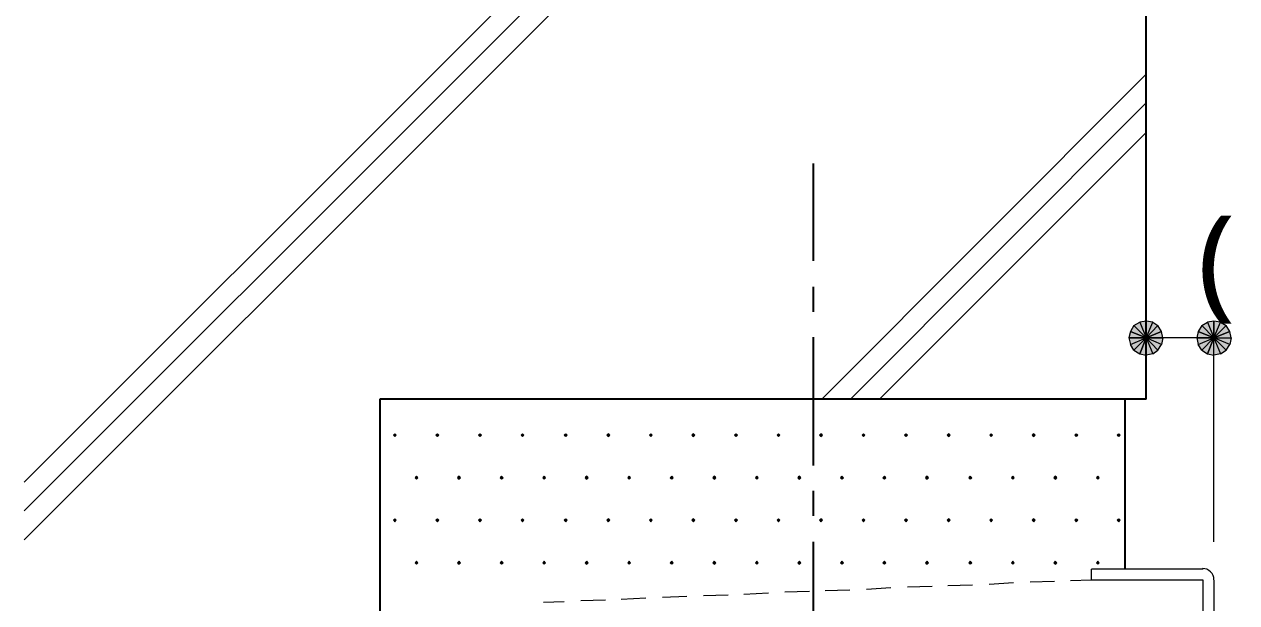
# Model space of a CAD drawing. Header units: millimetres. Extents: x 0 to 420, y 0 to 297.
# Drawn here: x 119.36 to 154.95, y 228.06 to 245.05 of the extents above; entities that cross this region are included whole.
import ezdxf
from ezdxf.enums import TextEntityAlignment as Align

# ---------------------------------------------------------------- set-up
doc = ezdxf.new("R2010")
doc.units = ezdxf.units.MM
doc.styles.add('kst32b', font='NotoSansJP-Variable.ttf')

msp = doc.modelspace()

# ---------------------------------------------------------------- hatches: boundary and pattern name
for points in [[(151.829, 236.029), (151.786, 235.839), (152.294, 235.839), (151.829, 236.029)], [(153.818, 236.029), (153.776, 235.839), (154.284, 235.839), (153.818, 236.029)], [(130.238, 233.024), (130.217, 233.003), (130.196, 232.981), (130.217, 232.96), (130.238, 232.939), (130.26, 232.96), (130.281, 232.981), (130.26, 233.003), (130.238, 233.024)], [(131.487, 233.024), (131.466, 233.003), (131.445, 232.981), (131.466, 232.96), (131.487, 232.939), (131.509, 232.96), (131.53, 232.981), (131.509, 233.003), (131.487, 233.024)], [(132.736, 233.024), (132.715, 233.003), (132.694, 232.981), (132.715, 232.96), (132.736, 232.939), (132.757, 232.96), (132.779, 232.981), (132.757, 233.003), (132.736, 233.024)], [(133.985, 233.024), (133.964, 233.003), (133.943, 232.981), (133.964, 232.96), (133.985, 232.939), (134.006, 232.96), (134.027, 232.981), (134.006, 233.003), (133.985, 233.024)], [(135.255, 233.024), (135.234, 233.003), (135.213, 232.981), (135.234, 232.96), (135.255, 232.939), (135.276, 232.96), (135.297, 232.981), (135.276, 233.003), (135.255, 233.024)], [(136.504, 233.024), (136.483, 233.003), (136.462, 232.981), (136.483, 232.96), (136.504, 232.939), (136.525, 232.96), (136.546, 232.981), (136.525, 233.003), (136.504, 233.024)], [(137.753, 233.024), (137.732, 233.003), (137.71, 232.981), (137.732, 232.96), (137.753, 232.939), (137.774, 232.96), (137.795, 232.981), (137.774, 233.003), (137.753, 233.024)], [(139.002, 233.024), (138.98, 233.003), (138.959, 232.981), (138.98, 232.96), (139.002, 232.939), (139.023, 232.96), (139.044, 232.981), (139.023, 233.003), (139.002, 233.024)], [(140.25, 233.024), (140.229, 233.003), (140.208, 232.981), (140.229, 232.96), (140.25, 232.939), (140.271, 232.96), (140.293, 232.981), (140.271, 233.003), (140.25, 233.024)], [(141.499, 233.024), (141.478, 233.003), (141.457, 232.981), (141.478, 232.96), (141.499, 232.939), (141.52, 232.96), (141.542, 232.981), (141.52, 233.003), (141.499, 233.024)], [(142.748, 233.024), (142.727, 233.003), (142.706, 232.981), (142.727, 232.96), (142.748, 232.939), (142.769, 232.96), (142.79, 232.981), (142.769, 233.003), (142.748, 233.024)], [(143.997, 233.024), (143.976, 233.003), (143.954, 232.981), (143.976, 232.96), (143.997, 232.939), (144.018, 232.96), (144.039, 232.981), (144.018, 233.003), (143.997, 233.024)], [(145.246, 233.024), (145.225, 233.003), (145.203, 232.981), (145.225, 232.96), (145.246, 232.939), (145.267, 232.96), (145.288, 232.981), (145.267, 233.003), (145.246, 233.024)], [(146.495, 233.024), (146.473, 233.003), (146.452, 232.981), (146.473, 232.96), (146.495, 232.939), (146.516, 232.96), (146.537, 232.981), (146.516, 233.003), (146.495, 233.024)], [(147.743, 233.024), (147.722, 233.003), (147.701, 232.981), (147.722, 232.96), (147.743, 232.939), (147.765, 232.96), (147.786, 232.981), (147.765, 233.003), (147.743, 233.024)], [(148.992, 233.024), (148.971, 233.003), (148.95, 232.981), (148.971, 232.96), (148.992, 232.939), (149.013, 232.96), (149.035, 232.981), (149.013, 233.003), (148.992, 233.024)], [(150.241, 233.024), (150.22, 233.003), (150.199, 232.981), (150.22, 232.96), (150.241, 232.939), (150.262, 232.96), (150.283, 232.981), (150.262, 233.003), (150.241, 233.024)], [(151.49, 233.024), (151.469, 233.003), (151.447, 232.981), (151.469, 232.96), (151.49, 232.939), (151.511, 232.96), (151.532, 232.981), (151.511, 233.003), (151.49, 233.024)], [(130.874, 231.775), (130.852, 231.754), (130.831, 231.733), (130.852, 231.712), (130.874, 231.69), (130.895, 231.712), (130.916, 231.733), (130.895, 231.754), (130.874, 231.775)], [(132.122, 231.775), (132.101, 231.754), (132.08, 231.733), (132.101, 231.712), (132.122, 231.69), (132.144, 231.712), (132.165, 231.733), (132.144, 231.754), (132.122, 231.775)], [(133.371, 231.775), (133.35, 231.754), (133.329, 231.733), (133.35, 231.712), (133.371, 231.69), (133.392, 231.712), (133.413, 231.733), (133.392, 231.754), (133.371, 231.775)], [(134.62, 231.775), (134.599, 231.754), (134.578, 231.733), (134.599, 231.712), (134.62, 231.69), (134.641, 231.712), (134.662, 231.733), (134.641, 231.754), (134.62, 231.775)], [(135.869, 231.775), (135.848, 231.754), (135.827, 231.733), (135.848, 231.712), (135.869, 231.69), (135.89, 231.712), (135.911, 231.733), (135.89, 231.754), (135.869, 231.775)], [(137.118, 231.775), (137.096, 231.754), (137.075, 231.733), (137.096, 231.712), (137.118, 231.69), (137.139, 231.712), (137.16, 231.733), (137.139, 231.754), (137.118, 231.775)], [(138.367, 231.775), (138.345, 231.754), (138.324, 231.733), (138.345, 231.712), (138.367, 231.69), (138.388, 231.712), (138.409, 231.733), (138.388, 231.754), (138.367, 231.775)], [(139.615, 231.775), (139.594, 231.754), (139.573, 231.733), (139.594, 231.712), (139.615, 231.69), (139.637, 231.712), (139.658, 231.733), (139.637, 231.754), (139.615, 231.775)], [(140.864, 231.775), (140.843, 231.754), (140.822, 231.733), (140.843, 231.712), (140.864, 231.69), (140.885, 231.712), (140.907, 231.733), (140.885, 231.754), (140.864, 231.775)], [(142.113, 231.775), (142.092, 231.754), (142.071, 231.733), (142.092, 231.712), (142.113, 231.69), (142.134, 231.712), (142.155, 231.733), (142.134, 231.754), (142.113, 231.775)], [(143.362, 231.775), (143.341, 231.754), (143.32, 231.733), (143.341, 231.712), (143.362, 231.69), (143.383, 231.712), (143.404, 231.733), (143.383, 231.754), (143.362, 231.775)], [(144.611, 231.775), (144.59, 231.754), (144.568, 231.733), (144.59, 231.712), (144.611, 231.69), (144.632, 231.712), (144.653, 231.733), (144.632, 231.754), (144.611, 231.775)], [(145.86, 231.775), (145.838, 231.754), (145.817, 231.733), (145.838, 231.712), (145.86, 231.69), (145.881, 231.712), (145.902, 231.733), (145.881, 231.754), (145.86, 231.775)], [(147.129, 231.775), (147.108, 231.754), (147.087, 231.733), (147.108, 231.712), (147.129, 231.69), (147.151, 231.712), (147.172, 231.733), (147.151, 231.754), (147.129, 231.775)], [(148.378, 231.775), (148.357, 231.754), (148.336, 231.733), (148.357, 231.712), (148.378, 231.69), (148.4, 231.712), (148.421, 231.733), (148.4, 231.754), (148.378, 231.775)], [(149.627, 231.775), (149.606, 231.754), (149.585, 231.733), (149.606, 231.712), (149.627, 231.69), (149.648, 231.712), (149.67, 231.733), (149.648, 231.754), (149.627, 231.775)], [(150.876, 231.775), (150.855, 231.754), (150.834, 231.733), (150.855, 231.712), (150.876, 231.69), (150.897, 231.712), (150.918, 231.733), (150.897, 231.754), (150.876, 231.775)], [(130.238, 230.526), (130.217, 230.505), (130.196, 230.484), (130.217, 230.463), (130.238, 230.441), (130.26, 230.463), (130.281, 230.484), (130.26, 230.505), (130.238, 230.526)], [(131.487, 230.526), (131.466, 230.505), (131.445, 230.484), (131.466, 230.463), (131.487, 230.441), (131.509, 230.463), (131.53, 230.484), (131.509, 230.505), (131.487, 230.526)], [(132.736, 230.526), (132.715, 230.505), (132.694, 230.484), (132.715, 230.463), (132.736, 230.441), (132.757, 230.463), (132.779, 230.484), (132.757, 230.505), (132.736, 230.526)], [(133.985, 230.526), (133.964, 230.505), (133.943, 230.484), (133.964, 230.463), (133.985, 230.441), (134.006, 230.463), (134.027, 230.484), (134.006, 230.505), (133.985, 230.526)], [(135.255, 230.526), (135.234, 230.505), (135.213, 230.484), (135.234, 230.463), (135.255, 230.441), (135.276, 230.463), (135.297, 230.484), (135.276, 230.505), (135.255, 230.526)], [(136.504, 230.526), (136.483, 230.505), (136.462, 230.484), (136.483, 230.463), (136.504, 230.441), (136.525, 230.463), (136.546, 230.484), (136.525, 230.505), (136.504, 230.526)], [(137.753, 230.526), (137.732, 230.505), (137.71, 230.484), (137.732, 230.463), (137.753, 230.441), (137.774, 230.463), (137.795, 230.484), (137.774, 230.505), (137.753, 230.526)], [(139.002, 230.526), (138.98, 230.505), (138.959, 230.484), (138.98, 230.463), (139.002, 230.441), (139.023, 230.463), (139.044, 230.484), (139.023, 230.505), (139.002, 230.526)], [(140.25, 230.526), (140.229, 230.505), (140.208, 230.484), (140.229, 230.463), (140.25, 230.441), (140.271, 230.463), (140.293, 230.484), (140.271, 230.505), (140.25, 230.526)], [(141.499, 230.526), (141.478, 230.505), (141.457, 230.484), (141.478, 230.463), (141.499, 230.441), (141.52, 230.463), (141.542, 230.484), (141.52, 230.505), (141.499, 230.526)], [(142.748, 230.526), (142.727, 230.505), (142.706, 230.484), (142.727, 230.463), (142.748, 230.441), (142.769, 230.463), (142.79, 230.484), (142.769, 230.505), (142.748, 230.526)], [(143.997, 230.526), (143.976, 230.505), (143.954, 230.484), (143.976, 230.463), (143.997, 230.441), (144.018, 230.463), (144.039, 230.484), (144.018, 230.505), (143.997, 230.526)], [(145.246, 230.526), (145.225, 230.505), (145.203, 230.484), (145.225, 230.463), (145.246, 230.441), (145.267, 230.463), (145.288, 230.484), (145.267, 230.505), (145.246, 230.526)], [(146.495, 230.526), (146.473, 230.505), (146.452, 230.484), (146.473, 230.463), (146.495, 230.441), (146.516, 230.463), (146.537, 230.484), (146.516, 230.505), (146.495, 230.526)], [(147.743, 230.526), (147.722, 230.505), (147.701, 230.484), (147.722, 230.463), (147.743, 230.441), (147.765, 230.463), (147.786, 230.484), (147.765, 230.505), (147.743, 230.526)], [(148.992, 230.526), (148.971, 230.505), (148.95, 230.484), (148.971, 230.463), (148.992, 230.441), (149.013, 230.463), (149.035, 230.484), (149.013, 230.505), (148.992, 230.526)], [(150.241, 230.526), (150.22, 230.505), (150.199, 230.484), (150.22, 230.463), (150.241, 230.441), (150.262, 230.463), (150.283, 230.484), (150.262, 230.505), (150.241, 230.526)], [(151.49, 230.526), (151.469, 230.505), (151.447, 230.484), (151.469, 230.463), (151.49, 230.441), (151.511, 230.463), (151.532, 230.484), (151.511, 230.505), (151.49, 230.526)], [(130.874, 229.277), (130.852, 229.256), (130.831, 229.235), (130.852, 229.214), (130.874, 229.193), (130.895, 229.214), (130.916, 229.235), (130.895, 229.256), (130.874, 229.277)], [(132.122, 229.277), (132.101, 229.256), (132.08, 229.235), (132.101, 229.214), (132.122, 229.193), (132.144, 229.214), (132.165, 229.235), (132.144, 229.256), (132.122, 229.277)], [(133.371, 229.277), (133.35, 229.256), (133.329, 229.235), (133.35, 229.214), (133.371, 229.193), (133.392, 229.214), (133.413, 229.235), (133.392, 229.256), (133.371, 229.277)], [(134.62, 229.277), (134.599, 229.256), (134.578, 229.235), (134.599, 229.214), (134.62, 229.193), (134.641, 229.214), (134.662, 229.235), (134.641, 229.256), (134.62, 229.277)], [(135.869, 229.277), (135.848, 229.256), (135.827, 229.235), (135.848, 229.214), (135.869, 229.193), (135.89, 229.214), (135.911, 229.235), (135.89, 229.256), (135.869, 229.277)], [(137.118, 229.277), (137.096, 229.256), (137.075, 229.235), (137.096, 229.214), (137.118, 229.193), (137.139, 229.214), (137.16, 229.235), (137.139, 229.256), (137.118, 229.277)], [(138.367, 229.277), (138.345, 229.256), (138.324, 229.235), (138.345, 229.214), (138.367, 229.193), (138.388, 229.214), (138.409, 229.235), (138.388, 229.256), (138.367, 229.277)], [(139.615, 229.277), (139.594, 229.256), (139.573, 229.235), (139.594, 229.214), (139.615, 229.193), (139.637, 229.214), (139.658, 229.235), (139.637, 229.256), (139.615, 229.277)], [(140.864, 229.277), (140.843, 229.256), (140.822, 229.235), (140.843, 229.214), (140.864, 229.193), (140.885, 229.214), (140.907, 229.235), (140.885, 229.256), (140.864, 229.277)], [(142.113, 229.277), (142.092, 229.256), (142.071, 229.235), (142.092, 229.214), (142.113, 229.193), (142.134, 229.214), (142.155, 229.235), (142.134, 229.256), (142.113, 229.277)], [(143.362, 229.277), (143.341, 229.256), (143.32, 229.235), (143.341, 229.214), (143.362, 229.193), (143.383, 229.214), (143.404, 229.235), (143.383, 229.256), (143.362, 229.277)], [(144.611, 229.277), (144.59, 229.256), (144.568, 229.235), (144.59, 229.214), (144.611, 229.193), (144.632, 229.214), (144.653, 229.235), (144.632, 229.256), (144.611, 229.277)], [(145.86, 229.277), (145.838, 229.256), (145.817, 229.235), (145.838, 229.214), (145.86, 229.193), (145.881, 229.214), (145.902, 229.235), (145.881, 229.256), (145.86, 229.277)], [(147.129, 229.277), (147.108, 229.256), (147.087, 229.235), (147.108, 229.214), (147.129, 229.193), (147.151, 229.214), (147.172, 229.235), (147.151, 229.256), (147.129, 229.277)], [(148.378, 229.277), (148.357, 229.256), (148.336, 229.235), (148.357, 229.214), (148.378, 229.193), (148.4, 229.214), (148.421, 229.235), (148.4, 229.256), (148.378, 229.277)], [(149.627, 229.277), (149.606, 229.256), (149.585, 229.235), (149.606, 229.214), (149.627, 229.193), (149.648, 229.214), (149.67, 229.235), (149.648, 229.256), (149.627, 229.277)], [(150.876, 229.277), (150.855, 229.256), (150.834, 229.235), (150.855, 229.214), (150.876, 229.193), (150.897, 229.214), (150.918, 229.235), (150.897, 229.256), (150.876, 229.277)]]:
    msp.add_hatch(color=7).paths.add_polyline_path(points)
h = msp.add_hatch(color=7)
h.paths.add_polyline_path([(152.294, 236.326), (152.104, 236.305), (152.294, 235.839), (152.294, 236.326)])
h.paths.add_polyline_path([(152.104, 236.305), (152.294, 235.839), (151.934, 236.199), (152.104, 236.305)])
h.paths.add_polyline_path([(152.294, 235.839), (151.934, 236.199), (151.829, 236.029), (152.294, 235.839)])
h = msp.add_hatch(color=7)
h.paths.add_polyline_path([(152.739, 236.029), (152.633, 236.199), (152.294, 235.839), (152.739, 236.029)])
h.paths.add_polyline_path([(152.633, 236.199), (152.294, 235.839), (152.485, 236.305), (152.633, 236.199)])
h.paths.add_polyline_path([(152.294, 235.839), (152.485, 236.305), (152.294, 236.326), (152.294, 235.839)])
h = msp.add_hatch(color=7)
h.paths.add_polyline_path([(152.633, 235.479), (152.739, 235.648), (152.294, 235.839), (152.633, 235.479)])
h.paths.add_polyline_path([(152.739, 235.648), (152.294, 235.839), (152.781, 235.839), (152.739, 235.648)])
h.paths.add_polyline_path([(152.294, 235.839), (152.781, 235.839), (152.739, 236.029), (152.294, 235.839)])
h = msp.add_hatch(color=7)
h.paths.add_polyline_path([(154.284, 236.326), (154.093, 236.305), (154.284, 235.839), (154.284, 236.326)])
h.paths.add_polyline_path([(154.093, 236.305), (154.284, 235.839), (153.924, 236.199), (154.093, 236.305)])
h.paths.add_polyline_path([(154.284, 235.839), (153.924, 236.199), (153.818, 236.029), (154.284, 235.839)])
h = msp.add_hatch(color=7)
h.paths.add_polyline_path([(154.75, 236.029), (154.644, 236.199), (154.284, 235.839), (154.75, 236.029)])
h.paths.add_polyline_path([(154.644, 236.199), (154.284, 235.839), (154.474, 236.305), (154.644, 236.199)])
h.paths.add_polyline_path([(154.284, 235.839), (154.474, 236.305), (154.284, 236.326), (154.284, 235.839)])
h = msp.add_hatch(color=7)
h.paths.add_polyline_path([(154.644, 235.479), (154.75, 235.648), (154.284, 235.839), (154.644, 235.479)])
h.paths.add_polyline_path([(154.75, 235.648), (154.284, 235.839), (154.792, 235.839), (154.75, 235.648)])
h.paths.add_polyline_path([(154.284, 235.839), (154.792, 235.839), (154.75, 236.029), (154.284, 235.839)])
h = msp.add_hatch(color=7)
h.paths.add_polyline_path([(151.786, 235.839), (151.829, 235.648), (152.294, 235.839), (151.786, 235.839)])
h.paths.add_polyline_path([(151.829, 235.648), (152.294, 235.839), (151.934, 235.479), (151.829, 235.648)])
h.paths.add_polyline_path([(152.294, 235.839), (151.934, 235.479), (152.104, 235.373), (152.294, 235.839)])
h = msp.add_hatch(color=7)
h.paths.add_polyline_path([(152.104, 235.373), (152.294, 235.331), (152.294, 235.839), (152.104, 235.373)])
h.paths.add_polyline_path([(152.294, 235.331), (152.294, 235.839), (152.485, 235.373), (152.294, 235.331)])
h.paths.add_polyline_path([(152.294, 235.839), (152.485, 235.373), (152.633, 235.479), (152.294, 235.839)])
h = msp.add_hatch(color=7)
h.paths.add_polyline_path([(153.776, 235.839), (153.818, 235.648), (154.284, 235.839), (153.776, 235.839)])
h.paths.add_polyline_path([(153.818, 235.648), (154.284, 235.839), (153.924, 235.479), (153.818, 235.648)])
h.paths.add_polyline_path([(154.284, 235.839), (153.924, 235.479), (154.093, 235.373), (154.284, 235.839)])
h = msp.add_hatch(color=7)
h.paths.add_polyline_path([(154.093, 235.373), (154.284, 235.331), (154.284, 235.839), (154.093, 235.373)])
h.paths.add_polyline_path([(154.284, 235.331), (154.284, 235.839), (154.474, 235.373), (154.284, 235.331)])
h.paths.add_polyline_path([(154.284, 235.839), (154.474, 235.373), (154.644, 235.479), (154.284, 235.839)])

# ---------------------------------------------------------------- linework, layer by layer
at = {"lineweight": 13}
for points in [[(119.359, 230.759), (144.653, 256.053)], [(119.359, 231.606), (143.806, 256.053)], [(119.359, 229.912), (145.5, 256.053)], [(142.769, 234.04), (152.273, 243.565)], [(143.616, 234.04), (152.273, 242.718)], [(144.462, 234.04), (152.273, 241.85)], [(154.284, 235.839), (152.294, 235.839)], [(154.284, 229.849), (154.284, 235.839)], [(153.966, 229.045), (150.686, 229.045)], [(150.686, 228.727), (150.686, 229.045)], [(154.284, 228.738), (154.277, 228.802), (154.259, 228.864), (154.228, 228.921), (154.186, 228.971), (154.136, 229.012), (154.079, 229.042), (154.017, 229.06), (153.952, 229.066)], [(146.008, 228.537), (145.288, 228.515)], [(147.193, 228.579), (146.473, 228.558)], [(148.4, 228.642), (147.68, 228.6)], [(149.606, 228.685), (148.886, 228.663)], [(150.686, 228.727), (150.072, 228.706)], [(153.966, 228.727), (150.686, 228.727)], [(153.966, 224.367), (153.966, 228.727)], [(154.284, 228.727), (154.284, 224.367)], [(137.604, 228.198), (136.885, 228.155)], [(138.811, 228.24), (138.091, 228.219)], [(140.018, 228.282), (139.298, 228.261)], [(141.203, 228.346), (140.483, 228.304)], [(142.409, 228.388), (141.69, 228.367)], [(143.595, 228.431), (142.875, 228.409)], [(144.801, 228.494), (144.082, 228.452)], [(135.213, 228.092), (134.599, 228.071)], [(136.419, 228.134), (135.7, 228.113)]]:
    msp.add_lwpolyline(points, dxfattribs=at)
at = {"lineweight": 25}
for points in [[(152.294, 234.04), (152.294, 256.053)], [(142.515, 240.961), (142.515, 238.104)], [(142.515, 237.342), (142.515, 236.601)], [(142.515, 235.86), (142.515, 232.092)], [(152.294, 234.04), (129.794, 234.04)], [(129.794, 234.04), (129.794, 226.06)], [(151.68, 229.045), (151.68, 234.04)], [(142.515, 231.352), (142.515, 230.611)], [(142.515, 229.849), (142.515, 226.991)]]:
    msp.add_lwpolyline(points, dxfattribs=at)
at = {"lineweight": 0}
for points in [[(151.829, 236.029), (151.786, 235.839), (152.294, 235.839)], [(152.294, 235.839), (151.934, 236.199), (151.829, 236.029)], [(152.104, 236.305), (152.294, 235.839), (151.934, 236.199)], [(152.294, 236.326), (152.104, 236.305), (152.294, 235.839)], [(152.294, 235.839), (152.485, 236.305), (152.294, 236.326)], [(152.633, 236.199), (152.294, 235.839), (152.485, 236.305)], [(152.739, 236.029), (152.633, 236.199), (152.294, 235.839)], [(152.294, 235.839), (152.781, 235.839), (152.739, 236.029)], [(153.818, 236.029), (153.776, 235.839), (154.284, 235.839)], [(154.284, 235.839), (153.924, 236.199), (153.818, 236.029)], [(154.093, 236.305), (154.284, 235.839), (153.924, 236.199)], [(154.284, 236.326), (154.093, 236.305), (154.284, 235.839)], [(154.284, 235.839), (154.474, 236.305), (154.284, 236.326)], [(154.644, 236.199), (154.284, 235.839), (154.474, 236.305)], [(154.75, 236.029), (154.644, 236.199), (154.284, 235.839)], [(154.284, 235.839), (154.792, 235.839), (154.75, 236.029)], [(151.786, 235.839), (151.829, 235.648), (152.294, 235.839)], [(151.829, 235.648), (152.294, 235.839), (151.934, 235.479)], [(152.294, 235.839), (151.934, 235.479), (152.104, 235.373)], [(152.104, 235.373), (152.294, 235.331), (152.294, 235.839)], [(152.294, 235.331), (152.294, 235.839), (152.485, 235.373)], [(152.294, 235.839), (152.485, 235.373), (152.633, 235.479)], [(152.633, 235.479), (152.739, 235.648), (152.294, 235.839)], [(152.739, 235.648), (152.294, 235.839), (152.781, 235.839)], [(153.776, 235.839), (153.818, 235.648), (154.284, 235.839)], [(153.818, 235.648), (154.284, 235.839), (153.924, 235.479)], [(154.284, 235.839), (153.924, 235.479), (154.093, 235.373)], [(154.093, 235.373), (154.284, 235.331), (154.284, 235.839)], [(154.284, 235.331), (154.284, 235.839), (154.474, 235.373)], [(154.284, 235.839), (154.474, 235.373), (154.644, 235.479)], [(154.644, 235.479), (154.75, 235.648), (154.284, 235.839)], [(154.75, 235.648), (154.284, 235.839), (154.792, 235.839)], [(130.238, 233.024), (130.217, 233.003), (130.196, 232.981), (130.217, 232.96), (130.238, 232.939), (130.26, 232.96), (130.281, 232.981), (130.26, 233.003)], [(131.487, 233.024), (131.466, 233.003), (131.445, 232.981), (131.466, 232.96), (131.487, 232.939), (131.509, 232.96), (131.53, 232.981), (131.509, 233.003)], [(132.736, 233.024), (132.715, 233.003), (132.694, 232.981), (132.715, 232.96), (132.736, 232.939), (132.757, 232.96), (132.779, 232.981), (132.757, 233.003)], [(133.985, 233.024), (133.964, 233.003), (133.943, 232.981), (133.964, 232.96), (133.985, 232.939), (134.006, 232.96), (134.027, 232.981), (134.006, 233.003)], [(135.255, 233.024), (135.234, 233.003), (135.213, 232.981), (135.234, 232.96), (135.255, 232.939), (135.276, 232.96), (135.297, 232.981), (135.276, 233.003)], [(136.504, 233.024), (136.483, 233.003), (136.462, 232.981), (136.483, 232.96), (136.504, 232.939), (136.525, 232.96), (136.546, 232.981), (136.525, 233.003)], [(137.753, 233.024), (137.732, 233.003), (137.71, 232.981), (137.732, 232.96), (137.753, 232.939), (137.774, 232.96), (137.795, 232.981), (137.774, 233.003)], [(139.002, 233.024), (138.98, 233.003), (138.959, 232.981), (138.98, 232.96), (139.002, 232.939), (139.023, 232.96), (139.044, 232.981), (139.023, 233.003)], [(140.25, 233.024), (140.229, 233.003), (140.208, 232.981), (140.229, 232.96), (140.25, 232.939), (140.271, 232.96), (140.293, 232.981), (140.271, 233.003)], [(141.499, 233.024), (141.478, 233.003), (141.457, 232.981), (141.478, 232.96), (141.499, 232.939), (141.52, 232.96), (141.542, 232.981), (141.52, 233.003)], [(142.748, 233.024), (142.727, 233.003), (142.706, 232.981), (142.727, 232.96), (142.748, 232.939), (142.769, 232.96), (142.79, 232.981), (142.769, 233.003)], [(143.997, 233.024), (143.976, 233.003), (143.954, 232.981), (143.976, 232.96), (143.997, 232.939), (144.018, 232.96), (144.039, 232.981), (144.018, 233.003)], [(145.246, 233.024), (145.225, 233.003), (145.203, 232.981), (145.225, 232.96), (145.246, 232.939), (145.267, 232.96), (145.288, 232.981), (145.267, 233.003)], [(146.495, 233.024), (146.473, 233.003), (146.452, 232.981), (146.473, 232.96), (146.495, 232.939), (146.516, 232.96), (146.537, 232.981), (146.516, 233.003)], [(147.743, 233.024), (147.722, 233.003), (147.701, 232.981), (147.722, 232.96), (147.743, 232.939), (147.765, 232.96), (147.786, 232.981), (147.765, 233.003)], [(148.992, 233.024), (148.971, 233.003), (148.95, 232.981), (148.971, 232.96), (148.992, 232.939), (149.013, 232.96), (149.035, 232.981), (149.013, 233.003)], [(150.241, 233.024), (150.22, 233.003), (150.199, 232.981), (150.22, 232.96), (150.241, 232.939), (150.262, 232.96), (150.283, 232.981), (150.262, 233.003)], [(151.49, 233.024), (151.469, 233.003), (151.447, 232.981), (151.469, 232.96), (151.49, 232.939), (151.511, 232.96), (151.532, 232.981), (151.511, 233.003)], [(130.874, 231.775), (130.852, 231.754), (130.831, 231.733), (130.852, 231.712), (130.874, 231.69), (130.895, 231.712), (130.916, 231.733), (130.895, 231.754)], [(132.122, 231.775), (132.101, 231.754), (132.08, 231.733), (132.101, 231.712), (132.122, 231.69), (132.144, 231.712), (132.165, 231.733), (132.144, 231.754)], [(133.371, 231.775), (133.35, 231.754), (133.329, 231.733), (133.35, 231.712), (133.371, 231.69), (133.392, 231.712), (133.413, 231.733), (133.392, 231.754)], [(134.62, 231.775), (134.599, 231.754), (134.578, 231.733), (134.599, 231.712), (134.62, 231.69), (134.641, 231.712), (134.662, 231.733), (134.641, 231.754)], [(135.869, 231.775), (135.848, 231.754), (135.827, 231.733), (135.848, 231.712), (135.869, 231.69), (135.89, 231.712), (135.911, 231.733), (135.89, 231.754)], [(137.118, 231.775), (137.096, 231.754), (137.075, 231.733), (137.096, 231.712), (137.118, 231.69), (137.139, 231.712), (137.16, 231.733), (137.139, 231.754)], [(138.367, 231.775), (138.345, 231.754), (138.324, 231.733), (138.345, 231.712), (138.367, 231.69), (138.388, 231.712), (138.409, 231.733), (138.388, 231.754)], [(139.615, 231.775), (139.594, 231.754), (139.573, 231.733), (139.594, 231.712), (139.615, 231.69), (139.637, 231.712), (139.658, 231.733), (139.637, 231.754)], [(140.864, 231.775), (140.843, 231.754), (140.822, 231.733), (140.843, 231.712), (140.864, 231.69), (140.885, 231.712), (140.907, 231.733), (140.885, 231.754)], [(142.113, 231.775), (142.092, 231.754), (142.071, 231.733), (142.092, 231.712), (142.113, 231.69), (142.134, 231.712), (142.155, 231.733), (142.134, 231.754)], [(143.362, 231.775), (143.341, 231.754), (143.32, 231.733), (143.341, 231.712), (143.362, 231.69), (143.383, 231.712), (143.404, 231.733), (143.383, 231.754)], [(144.611, 231.775), (144.59, 231.754), (144.568, 231.733), (144.59, 231.712), (144.611, 231.69), (144.632, 231.712), (144.653, 231.733), (144.632, 231.754)], [(145.86, 231.775), (145.838, 231.754), (145.817, 231.733), (145.838, 231.712), (145.86, 231.69), (145.881, 231.712), (145.902, 231.733), (145.881, 231.754)], [(147.129, 231.775), (147.108, 231.754), (147.087, 231.733), (147.108, 231.712), (147.129, 231.69), (147.151, 231.712), (147.172, 231.733), (147.151, 231.754)], [(148.378, 231.775), (148.357, 231.754), (148.336, 231.733), (148.357, 231.712), (148.378, 231.69), (148.4, 231.712), (148.421, 231.733), (148.4, 231.754)], [(149.627, 231.775), (149.606, 231.754), (149.585, 231.733), (149.606, 231.712), (149.627, 231.69), (149.648, 231.712), (149.67, 231.733), (149.648, 231.754)], [(150.876, 231.775), (150.855, 231.754), (150.834, 231.733), (150.855, 231.712), (150.876, 231.69), (150.897, 231.712), (150.918, 231.733), (150.897, 231.754)], [(130.238, 230.526), (130.217, 230.505), (130.196, 230.484), (130.217, 230.463), (130.238, 230.441), (130.26, 230.463), (130.281, 230.484), (130.26, 230.505)], [(131.487, 230.526), (131.466, 230.505), (131.445, 230.484), (131.466, 230.463), (131.487, 230.441), (131.509, 230.463), (131.53, 230.484), (131.509, 230.505)], [(132.736, 230.526), (132.715, 230.505), (132.694, 230.484), (132.715, 230.463), (132.736, 230.441), (132.757, 230.463), (132.779, 230.484), (132.757, 230.505)], [(133.985, 230.526), (133.964, 230.505), (133.943, 230.484), (133.964, 230.463), (133.985, 230.441), (134.006, 230.463), (134.027, 230.484), (134.006, 230.505)], [(135.255, 230.526), (135.234, 230.505), (135.213, 230.484), (135.234, 230.463), (135.255, 230.441), (135.276, 230.463), (135.297, 230.484), (135.276, 230.505)], [(136.504, 230.526), (136.483, 230.505), (136.462, 230.484), (136.483, 230.463), (136.504, 230.441), (136.525, 230.463), (136.546, 230.484), (136.525, 230.505)], [(137.753, 230.526), (137.732, 230.505), (137.71, 230.484), (137.732, 230.463), (137.753, 230.441), (137.774, 230.463), (137.795, 230.484), (137.774, 230.505)], [(139.002, 230.526), (138.98, 230.505), (138.959, 230.484), (138.98, 230.463), (139.002, 230.441), (139.023, 230.463), (139.044, 230.484), (139.023, 230.505)], [(140.25, 230.526), (140.229, 230.505), (140.208, 230.484), (140.229, 230.463), (140.25, 230.441), (140.271, 230.463), (140.293, 230.484), (140.271, 230.505)], [(141.499, 230.526), (141.478, 230.505), (141.457, 230.484), (141.478, 230.463), (141.499, 230.441), (141.52, 230.463), (141.542, 230.484), (141.52, 230.505)], [(142.748, 230.526), (142.727, 230.505), (142.706, 230.484), (142.727, 230.463), (142.748, 230.441), (142.769, 230.463), (142.79, 230.484), (142.769, 230.505)], [(143.997, 230.526), (143.976, 230.505), (143.954, 230.484), (143.976, 230.463), (143.997, 230.441), (144.018, 230.463), (144.039, 230.484), (144.018, 230.505)], [(145.246, 230.526), (145.225, 230.505), (145.203, 230.484), (145.225, 230.463), (145.246, 230.441), (145.267, 230.463), (145.288, 230.484), (145.267, 230.505)], [(146.495, 230.526), (146.473, 230.505), (146.452, 230.484), (146.473, 230.463), (146.495, 230.441), (146.516, 230.463), (146.537, 230.484), (146.516, 230.505)], [(147.743, 230.526), (147.722, 230.505), (147.701, 230.484), (147.722, 230.463), (147.743, 230.441), (147.765, 230.463), (147.786, 230.484), (147.765, 230.505)], [(148.992, 230.526), (148.971, 230.505), (148.95, 230.484), (148.971, 230.463), (148.992, 230.441), (149.013, 230.463), (149.035, 230.484), (149.013, 230.505)], [(150.241, 230.526), (150.22, 230.505), (150.199, 230.484), (150.22, 230.463), (150.241, 230.441), (150.262, 230.463), (150.283, 230.484), (150.262, 230.505)], [(151.49, 230.526), (151.469, 230.505), (151.447, 230.484), (151.469, 230.463), (151.49, 230.441), (151.511, 230.463), (151.532, 230.484), (151.511, 230.505)], [(130.874, 229.277), (130.852, 229.256), (130.831, 229.235), (130.852, 229.214), (130.874, 229.193), (130.895, 229.214), (130.916, 229.235), (130.895, 229.256)], [(132.122, 229.277), (132.101, 229.256), (132.08, 229.235), (132.101, 229.214), (132.122, 229.193), (132.144, 229.214), (132.165, 229.235), (132.144, 229.256)], [(133.371, 229.277), (133.35, 229.256), (133.329, 229.235), (133.35, 229.214), (133.371, 229.193), (133.392, 229.214), (133.413, 229.235), (133.392, 229.256)], [(134.62, 229.277), (134.599, 229.256), (134.578, 229.235), (134.599, 229.214), (134.62, 229.193), (134.641, 229.214), (134.662, 229.235), (134.641, 229.256)], [(135.869, 229.277), (135.848, 229.256), (135.827, 229.235), (135.848, 229.214), (135.869, 229.193), (135.89, 229.214), (135.911, 229.235), (135.89, 229.256)], [(137.118, 229.277), (137.096, 229.256), (137.075, 229.235), (137.096, 229.214), (137.118, 229.193), (137.139, 229.214), (137.16, 229.235), (137.139, 229.256)], [(138.367, 229.277), (138.345, 229.256), (138.324, 229.235), (138.345, 229.214), (138.367, 229.193), (138.388, 229.214), (138.409, 229.235), (138.388, 229.256)], [(139.615, 229.277), (139.594, 229.256), (139.573, 229.235), (139.594, 229.214), (139.615, 229.193), (139.637, 229.214), (139.658, 229.235), (139.637, 229.256)], [(140.864, 229.277), (140.843, 229.256), (140.822, 229.235), (140.843, 229.214), (140.864, 229.193), (140.885, 229.214), (140.907, 229.235), (140.885, 229.256)], [(142.113, 229.277), (142.092, 229.256), (142.071, 229.235), (142.092, 229.214), (142.113, 229.193), (142.134, 229.214), (142.155, 229.235), (142.134, 229.256)], [(143.362, 229.277), (143.341, 229.256), (143.32, 229.235), (143.341, 229.214), (143.362, 229.193), (143.383, 229.214), (143.404, 229.235), (143.383, 229.256)], [(144.611, 229.277), (144.59, 229.256), (144.568, 229.235), (144.59, 229.214), (144.611, 229.193), (144.632, 229.214), (144.653, 229.235), (144.632, 229.256)], [(145.86, 229.277), (145.838, 229.256), (145.817, 229.235), (145.838, 229.214), (145.86, 229.193), (145.881, 229.214), (145.902, 229.235), (145.881, 229.256)], [(147.129, 229.277), (147.108, 229.256), (147.087, 229.235), (147.108, 229.214), (147.129, 229.193), (147.151, 229.214), (147.172, 229.235), (147.151, 229.256)], [(148.378, 229.277), (148.357, 229.256), (148.336, 229.235), (148.357, 229.214), (148.378, 229.193), (148.4, 229.214), (148.421, 229.235), (148.4, 229.256)], [(149.627, 229.277), (149.606, 229.256), (149.585, 229.235), (149.606, 229.214), (149.627, 229.193), (149.648, 229.214), (149.67, 229.235), (149.648, 229.256)], [(150.876, 229.277), (150.855, 229.256), (150.834, 229.235), (150.855, 229.214), (150.876, 229.193), (150.897, 229.214), (150.918, 229.235), (150.897, 229.256)]]:
    msp.add_lwpolyline(points, close=True, dxfattribs=at)

# ---------------------------------------------------------------- texts
at = {"style": 'kst32b'}
msp.add_text('(10)', height=2.5989, dxfattribs=at).set_placement((153.797, 236.834), (160.294, 236.834), align=Align.FIT)

doc.saveas('drawing.dxf')
